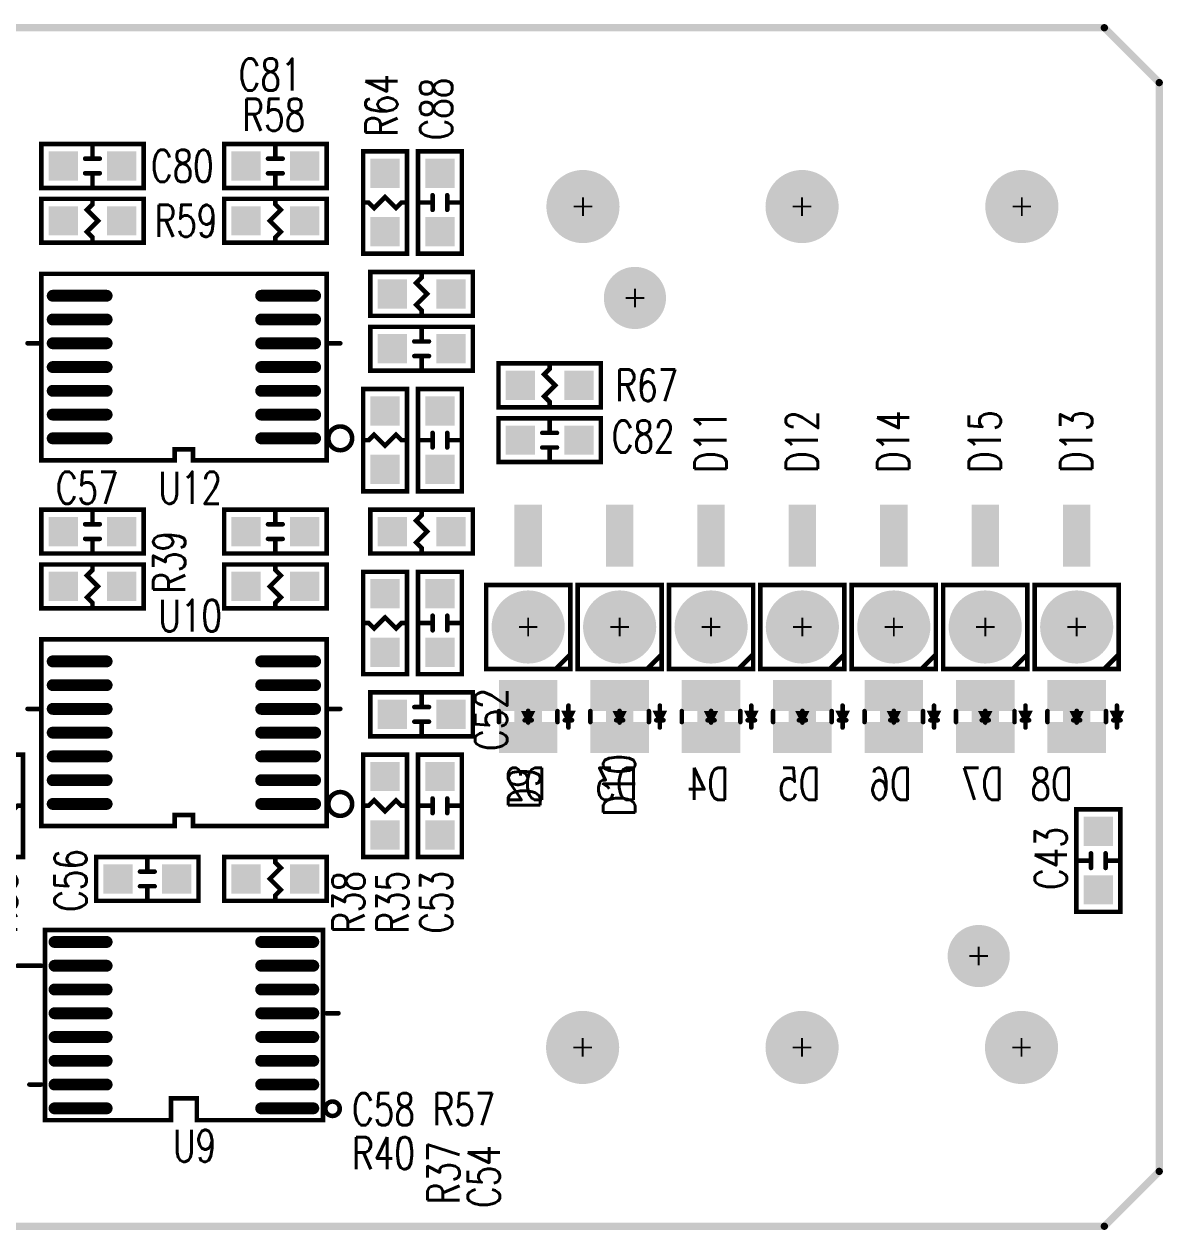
# Model space of a CAD drawing. Extents: x 62.9 to 120.8, y 63.4 to 96.4.
# Drawn here: x 89.63 to 120.77, y 63.4 to 96.38 of the extents above; entities that cross this region are included whole.
import ezdxf
from ezdxf.enums import TextEntityAlignment as Align

# ---------------------------------------------------------------- set-up
doc = ezdxf.new("R2010")
doc.units = 0
doc.header["$MEASUREMENT"] = 0
doc.layers.get('0').update_dxf_attribs({"linetype": 'CONTINUOUS'})
for name, color, linetype in [('2D_LINE_00', 136, 'CONTINUOUS'), ('DRIL_NPLTE_THRU_01', 4, 'CONTINUOUS'), ('DRIL_NPLTE_THRU_02', 176, 'CONTINUOUS'), ('DRIL_NPLTE_THRU_03', 216, 'CONTINUOUS'), ('DRIL_NPLTE_THRU_04', 16, 'CONTINUOUS'), ('DRIL_PLTE_THRU_01', 4, 'CONTINUOUS'), ('DRIL_PLTE_THRU_02', 176, 'CONTINUOUS'), ('DRIL_PLTE_THRU_03', 216, 'CONTINUOUS'), ('DRIL_PLTE_THRU_04', 16, 'CONTINUOUS'), ('DRIL_SYMBOL', 254, 'CONTINUOUS'), ('PADS_BOT', 1, 'CONTINUOUS'), ('PADS_INNER', 136, 'CONTINUOUS'), ('PADS_TOP', 136, 'CONTINUOUS'), ('PART_BOT_2DLINE_01', 6, 'CONTINUOUS'), ('PART_NAME_01', 2, 'CONTINUOUS'), ('PART_NAME_04', 6, 'CONTINUOUS'), ('PART_TOP_2DLINE_00', 2, 'CONTINUOUS'), ('PART_TOP_2DLINE_01', 2, 'CONTINUOUS'), ('TAG_00', 254, 'CONTINUOUS'), ('TAG_01', 254, 'CONTINUOUS')]:
    doc.layers.add(name, color=color, linetype=linetype)
doc.styles.add('W0$125', font='simplex', dxfattribs={"width": 0.75})

# ---------------------------------------------------------------- blocks, each defined once
blk = doc.blocks.new('SMOOTH_0$2')
at = {"const_width": 0.1}
blk.add_lwpolyline([(-0.05, 0, 1), (0.05, 0, 1)], format="xyb", close=True, dxfattribs=at)
blk = doc.blocks.new('DRAWING_147')
at = {"layer": '2D_LINE_00', "const_width": 0.2}
for points in [[(-48.55, 30.28), (2.66619, 30.28)], [(-48.55, 30.28), (2.66619, 30.28)], [(4.16619, 28.78), (2.66619, 30.28)], [(4.16619, 28.78), (2.66619, 30.28)], [(4.16619, -1), (4.16619, 28.78)], [(4.16619, -1), (4.16619, 28.78)], [(2.66619, -2.5), (4.16619, -1)], [(2.66619, -2.5), (4.16619, -1)], [(2.66619, -2.5), (-46.35, -2.5)]]:
    blk.add_lwpolyline(points, dxfattribs=at)
at = {"layer": '2D_LINE_00'}
for p in [(2.66619, 30.28), (2.66619, 30.28), (2.66619, 30.28), (2.66619, 30.28), (4.16619, 28.78), (4.16619, 28.78), (4.16619, 28.78), (4.16619, 28.78), (4.16619, -1), (4.16619, -1), (4.16619, -1), (4.16619, -1), (2.66619, -2.5), (2.66619, -2.5), (2.66619, -2.5)]:
    blk.add_blockref('SMOOTH_0$2', p, dxfattribs=at)
blk = doc.blocks.new('SMOOTH_0$125')
at = {"const_width": 0.0625}
blk.add_lwpolyline([(-0.03125, 0, 1), (0.03125, 0, 1)], format="xyb", close=True, dxfattribs=at)
blk = doc.blocks.new('PART_BODY_TOP_71')
at = {"layer": 'PART_TOP_2DLINE_00', "const_width": 0.125}
blk.add_lwpolyline([(-1.4, 0.6), (1.4, 0.6), (1.4, -0.6), (-1.4, -0.6)], close=True, dxfattribs=at)
for points in [[(0, 0.6), (0, 0.2)], [(-0.2, 0.2), (0.2, 0.2)], [(-0.2, -0.2), (0.2, -0.2)], [(0, -0.2), (0, -0.6)]]:
    blk.add_lwpolyline(points, dxfattribs=at)
at = {"layer": 'PART_TOP_2DLINE_00'}
for p in [(-1.4, 0.6), (0, 0.6), (1.4, 0.6), (-0.2, 0.2), (0, 0.2), (0.2, 0.2), (-0.2, -0.2), (0, -0.2), (0.2, -0.2), (-1.4, -0.6), (0, -0.6), (1.4, -0.6)]:
    blk.add_blockref('SMOOTH_0$125', p, dxfattribs=at)
blk = doc.blocks.new('DRIL_HOLE_0')
blk.add_lwpolyline([(0, 0, 1), (0, 0, 1)], format="xyb", close=True)
blk = doc.blocks.new('PAD_0')
blk.add_lwpolyline([(0, 0, 1), (0, 0, 1)], format="xyb", close=True)
blk = doc.blocks.new('PAD_9')
at = {"const_width": 0.8}
blk.add_lwpolyline([(-0.4, 0), (0.4, 0)], dxfattribs=at)
blk = doc.blocks.new('STK_TOP_14')
at = {"layer": 'DRIL_PLTE_THRU_01'}
blk.add_blockref('DRIL_HOLE_0', (0, 0), dxfattribs=at)
at = {"layer": 'DRIL_PLTE_THRU_02'}
blk.add_blockref('DRIL_HOLE_0', (0, 0), dxfattribs=at)
at = {"layer": 'DRIL_PLTE_THRU_03'}
blk.add_blockref('DRIL_HOLE_0', (0, 0), dxfattribs=at)
at = {"layer": 'DRIL_PLTE_THRU_04'}
blk.add_blockref('DRIL_HOLE_0', (0, 0), dxfattribs=at)
at = {"layer": 'PADS_BOT'}
blk.add_blockref('PAD_0', (0, 0), dxfattribs=at)
at = {"layer": 'PADS_INNER'}
blk.add_blockref('PAD_0', (0, 0), dxfattribs=at)
at = {"layer": 'PADS_TOP'}
blk.add_blockref('PAD_9', (0, 0), dxfattribs=at)
blk = doc.blocks.new('SYM_TOP_9')
for name, p in [('PART_BODY_TOP_71', (0, 0)), ('STK_TOP_14', (-0.8, 0)), ('STK_TOP_14', (0.8, 0))]:
    blk.add_blockref(name, p)
blk = doc.blocks.new('PART_TOP_153')
blk.add_blockref('SYM_TOP_9', (0, 0))
at = {"layer": 'PART_NAME_01', "style": 'W0$125', "width": 0.75}
blk.add_text('C43', height=0.875, rotation=180, dxfattribs=at).set_placement((0.8, -1.3), align=Align.MIDDLE_LEFT)
blk = doc.blocks.new('PART_TOP_162')
blk.add_blockref('SYM_TOP_9', (0, 0))
at = {"layer": 'PART_NAME_01', "style": 'W0$125', "width": 0.75}
blk.add_text('C52', height=0.875, rotation=90, dxfattribs=at).set_placement((1.9, -1), align=Align.MIDDLE_LEFT)
blk = doc.blocks.new('PART_TOP_163')
blk.add_blockref('SYM_TOP_9', (0, 0))
at = {"layer": 'PART_NAME_01', "style": 'W0$125', "width": 0.75}
blk.add_text('C53', height=0.875, rotation=180, dxfattribs=at).set_placement((3.5, -0.1), align=Align.MIDDLE_LEFT)
blk = doc.blocks.new('PART_TOP_164')
blk.add_blockref('SYM_TOP_9', (0, 0))
at = {"layer": 'PART_NAME_01', "style": 'W0$125', "width": 0.75}
blk.add_text('C54', height=0.875, dxfattribs=at).set_placement((-16, -1.2), align=Align.MIDDLE_LEFT)
blk = doc.blocks.new('PART_TOP_166')
blk.add_blockref('SYM_TOP_9', (0, 0))
at = {"layer": 'PART_NAME_01', "style": 'W0$125', "width": 0.75}
blk.add_text('C56', height=0.875, rotation=270, dxfattribs=at).set_placement((2.1, 0.9), align=Align.MIDDLE_LEFT)
blk = doc.blocks.new('PART_TOP_167')
blk.add_blockref('SYM_TOP_9', (0, 0))
at = {"layer": 'PART_NAME_01', "style": 'W0$125', "width": 0.75}
blk.add_text('C57', height=0.875, rotation=180, dxfattribs=at).set_placement((1, -1.2), align=Align.MIDDLE_LEFT)
blk = doc.blocks.new('PART_TOP_168')
blk.add_blockref('SYM_TOP_9', (0, 0))
at = {"layer": 'PART_NAME_01', "style": 'W0$125', "width": 0.75}
blk.add_text('C58', height=0.875, dxfattribs=at).set_placement((2.1, -15.8), align=Align.MIDDLE_LEFT)
blk = doc.blocks.new('PART_TOP_170')
blk.add_blockref('SYM_TOP_9', (0, 0))
at = {"layer": 'PART_NAME_01', "style": 'W0$125', "width": 0.75}
blk.add_text('C60', height=0.875, dxfattribs=at).set_placement((-17, -20.5), align=Align.MIDDLE_LEFT)
blk = doc.blocks.new('PART_BODY_TOP_79')
at = {"layer": 'PART_TOP_2DLINE_00', "const_width": 0.125}
blk.add_lwpolyline([(-1.4, 0.6), (1.4, 0.6), (1.4, -0.6), (-1.4, -0.6)], close=True, dxfattribs=at)
blk.add_lwpolyline([(0, 0.59), (0, 0.45), (-0.15, 0.3), (0.15, 0), (-0.15, -0.3), (0, -0.45), (0, -0.6)], dxfattribs=at)
at = {"layer": 'PART_TOP_2DLINE_00'}
for p in [(-1.4, 0.6), (1.4, 0.6), (-0.15, 0.3), (0, 0.59), (0, 0.45), (0.15, 0), (-0.15, -0.3), (-1.4, -0.6), (0, -0.45), (0, -0.6), (1.4, -0.6)]:
    blk.add_blockref('SMOOTH_0$125', p, dxfattribs=at)
blk = doc.blocks.new('SYM_TOP_17')
for name, p in [('PART_BODY_TOP_79', (0, 0)), ('STK_TOP_14', (-0.8, 0)), ('STK_TOP_14', (0.8, 0))]:
    blk.add_blockref(name, p)
blk = doc.blocks.new('PART_TOP_184')
blk.add_blockref('SYM_TOP_17', (0, 0))
at = {"layer": 'PART_NAME_01', "style": 'W0$125', "width": 0.75}
blk.add_text('R35', height=0.875, rotation=180, dxfattribs=at).set_placement((3.5, 0.2), align=Align.MIDDLE_LEFT)
blk = doc.blocks.new('PART_TOP_186')
blk.add_blockref('SYM_TOP_17', (0, 0))
at = {"layer": 'PART_NAME_01', "style": 'W0$125', "width": 0.75}
blk.add_text('R37', height=0.875, dxfattribs=at).set_placement((-15.9, -1.6), align=Align.MIDDLE_LEFT)
blk = doc.blocks.new('PART_TOP_187')
blk.add_blockref('SYM_TOP_17', (0, 0))
at = {"layer": 'PART_NAME_01', "style": 'W0$125', "width": 0.75}
blk.add_text('R38', height=0.875, rotation=270, dxfattribs=at).set_placement((-2, 1.5), align=Align.MIDDLE_LEFT)
blk = doc.blocks.new('PART_TOP_188')
blk.add_blockref('SYM_TOP_17', (0, 0))
at = {"layer": 'PART_NAME_01', "style": 'W0$125', "width": 0.75}
blk.add_text('R39', height=0.875, rotation=90, dxfattribs=at).set_placement((2.1, -0.2), align=Align.MIDDLE_LEFT)
blk = doc.blocks.new('PART_TOP_189')
blk.add_blockref('SYM_TOP_17', (0, 0))
at = {"layer": 'PART_NAME_01', "style": 'W0$125', "width": 0.75}
blk.add_text('R40', height=0.875, rotation=180, dxfattribs=at).set_placement((-2.1, 15.5), align=Align.MIDDLE_LEFT)
blk = doc.blocks.new('PART_TOP_202')
blk.add_blockref('SYM_TOP_17', (0, 0))
at = {"layer": 'PART_NAME_01', "style": 'W0$125', "width": 0.75}
blk.add_text('R57', height=0.875, dxfattribs=at).set_placement((0.3, -15.8), align=Align.MIDDLE_LEFT)
blk = doc.blocks.new('PART_TOP_203')
blk.add_blockref('SYM_TOP_17', (0, 0))
at = {"layer": 'PART_NAME_01', "style": 'W0$125', "width": 0.75}
blk.add_text('R58', height=0.875, rotation=180, dxfattribs=at).set_placement((0.9, -2.9), align=Align.MIDDLE_LEFT)
blk = doc.blocks.new('PART_TOP_204')
blk.add_blockref('SYM_TOP_17', (0, 0))
at = {"layer": 'PART_NAME_01', "style": 'W0$125', "width": 0.75}
blk.add_text('R59', height=0.875, dxfattribs=at).set_placement((1.7, 0), align=Align.MIDDLE_LEFT)
blk = doc.blocks.new('PART_TOP_205')
blk.add_blockref('SYM_TOP_17', (0, 0))
at = {"layer": 'PART_NAME_01', "style": 'W0$125', "width": 0.75}
blk.add_text('R63', height=0.875, rotation=180, dxfattribs=at).set_placement((20.6, -15.7), align=Align.MIDDLE_LEFT)
blk = doc.blocks.new('PART_TOP_206')
blk.add_blockref('SYM_TOP_17', (0, 0))
at = {"layer": 'PART_NAME_01', "style": 'W0$125', "width": 0.75}
blk.add_text('R64', height=0.875, dxfattribs=at).set_placement((1.8, 0.1), align=Align.MIDDLE_LEFT)
blk = doc.blocks.new('PART_TOP_208')
blk.add_blockref('SYM_TOP_17', (0, 0))
at = {"layer": 'PART_NAME_01', "style": 'W0$125', "width": 0.75}
blk.add_text('R66', height=0.875, dxfattribs=at).set_placement((-17, -20.9), align=Align.MIDDLE_LEFT)
blk = doc.blocks.new('PART_TOP_209')
blk.add_blockref('SYM_TOP_17', (0, 0))
at = {"layer": 'PART_NAME_01', "style": 'W0$125', "width": 0.75}
blk.add_text('R67', height=0.875, dxfattribs=at).set_placement((1.8, 0), align=Align.MIDDLE_LEFT)
blk = doc.blocks.new('PART_BODY_TOP_156')
at = {"layer": 'PART_TOP_2DLINE_00', "const_width": 0.125}
blk.add_lwpolyline([(-2.55, -3.9), (-2.55, -0.25), (-2.25, -0.25), (-2.25, 0.25), (-2.55, 0.25), (-2.55, 3.9), (2.55, 3.9), (2.55, -3.9)], close=True, dxfattribs=at)
at = {"layer": 'PART_TOP_2DLINE_01', "const_width": 0.125}
for points in [[(0.65, 3.95), (0.65, 4.275)], [(0.65, -3.95), (0.65, -4.275)]]:
    blk.add_lwpolyline(points, dxfattribs=at)
blk.add_lwpolyline([(-2.275, -4.275, 1), (-1.625, -4.275, 1)], format="xyb", close=True, dxfattribs=at)
at = {"layer": 'PART_TOP_2DLINE_00'}
for p in [(-2.55, 3.9), (2.55, 3.9), (-2.55, 0.25), (-2.25, 0.25), (-2.55, -0.25), (-2.25, -0.25), (-2.55, -3.9), (2.55, -3.9)]:
    blk.add_blockref('SMOOTH_0$125', p, dxfattribs=at)
at = {"layer": 'PART_TOP_2DLINE_01'}
for p in [(0.65, 4.275), (0.65, 3.95), (0.65, -3.95), (0.65, -4.275)]:
    blk.add_blockref('SMOOTH_0$125', p, dxfattribs=at)
blk = doc.blocks.new('PAD_39')
at = {"const_width": 0.1625}
blk.add_lwpolyline([(-0.7375, -0.08125), (0.7375, -0.08125, 1), (0.7375, 0.08125), (-0.7375, 0.08125, 1)], format="xyb", close=True, dxfattribs=at)
blk = doc.blocks.new('STK_TOP_37')
at = {"layer": 'DRIL_NPLTE_THRU_01'}
blk.add_blockref('DRIL_HOLE_0', (0, 0), dxfattribs=at)
at = {"layer": 'DRIL_NPLTE_THRU_02'}
blk.add_blockref('DRIL_HOLE_0', (0, 0), dxfattribs=at)
at = {"layer": 'DRIL_NPLTE_THRU_03'}
blk.add_blockref('DRIL_HOLE_0', (0, 0), dxfattribs=at)
at = {"layer": 'DRIL_NPLTE_THRU_04'}
blk.add_blockref('DRIL_HOLE_0', (0, 0), dxfattribs=at)
at = {"layer": 'PADS_BOT'}
blk.add_blockref('PAD_0', (0, 0), dxfattribs=at)
at = {"layer": 'PADS_INNER'}
blk.add_blockref('PAD_0', (0, 0), dxfattribs=at)
at = {"layer": 'PADS_TOP', "rotation": 90}
blk.add_blockref('PAD_39', (0, 0), dxfattribs=at)
blk = doc.blocks.new('SYM_TOP_38')
for name, p in [('PART_BODY_TOP_156', (0, 0)), ('STK_TOP_37', (-1.95, 2.85)), ('STK_TOP_37', (-1.3, 2.85)), ('STK_TOP_37', (-0.65, 2.85)), ('STK_TOP_37', (0, 2.85)), ('STK_TOP_37', (0.65, 2.85)), ('STK_TOP_37', (1.3, 2.85)), ('STK_TOP_37', (1.95, 2.85)), ('STK_TOP_37', (-1.95, -2.85)), ('STK_TOP_37', (-1.3, -2.85)), ('STK_TOP_37', (-0.65, -2.85)), ('STK_TOP_37', (0, -2.85)), ('STK_TOP_37', (0.65, -2.85)), ('STK_TOP_37', (1.3, -2.85)), ('STK_TOP_37', (1.95, -2.85))]:
    blk.add_blockref(name, p)
blk = doc.blocks.new('PART_TOP_211')
blk.add_blockref('SYM_TOP_38', (0, 0))
at = {"layer": 'PART_NAME_01', "style": 'W0$125', "width": 0.75}
blk.add_text('U10', height=0.875, rotation=270, dxfattribs=at).set_placement((3.2, 0.7), align=Align.MIDDLE_LEFT)
blk = doc.blocks.new('PART_TOP_213')
blk.add_blockref('SYM_TOP_38', (0, 0))
at = {"layer": 'PART_NAME_01', "style": 'W0$125', "width": 0.75}
blk.add_text('U12', height=0.875, rotation=270, dxfattribs=at).set_placement((-3.3, 0.7), align=Align.MIDDLE_LEFT)
blk = doc.blocks.new('PART_BODY_TOP_157')
at = {"layer": 'PART_TOP_2DLINE_00', "const_width": 0.125}
for points in [[(-1.625, 3.9), (-1.625, 4.225)], [(1.625, 3.9), (1.625, 4.55)], [(0.325, -3.9), (0.325, -4.225)]]:
    blk.add_lwpolyline(points, dxfattribs=at)
blk.add_lwpolyline([(-2.6, -3.8), (-2.6, -0.353), (-2, -0.353), (-2, 0.353), (-2.6, 0.353), (-2.6, 3.8), (2.6, 3.8), (2.6, -3.8)], close=True, dxfattribs=at)
blk.add_lwpolyline([(-2.483, -4.064, 1), (-2.089, -4.064, 1)], format="xyb", close=True, dxfattribs=at)
at = {"layer": 'PART_TOP_2DLINE_00'}
for p in [(-1.625, 4.225), (1.625, 4.55), (-1.625, 3.9), (1.625, 3.9), (-2.6, 3.8), (2.6, 3.8), (-2.6, 0.353), (-2, 0.353), (-2.6, -0.353), (-2, -0.353), (-2.6, -3.8), (0.325, -3.9), (2.6, -3.8), (0.325, -4.225)]:
    blk.add_blockref('SMOOTH_0$125', p, dxfattribs=at)
blk = doc.blocks.new('PAD_40')
at = {"const_width": 0.1625}
blk.add_lwpolyline([(-0.7125, -0.08125), (0.7125, -0.08125, 1), (0.7125, 0.08125), (-0.7125, 0.08125, 1)], format="xyb", close=True, dxfattribs=at)
blk = doc.blocks.new('STK_TOP_38')
at = {"layer": 'DRIL_NPLTE_THRU_01'}
blk.add_blockref('DRIL_HOLE_0', (0, 0), dxfattribs=at)
at = {"layer": 'DRIL_NPLTE_THRU_02'}
blk.add_blockref('DRIL_HOLE_0', (0, 0), dxfattribs=at)
at = {"layer": 'DRIL_NPLTE_THRU_03'}
blk.add_blockref('DRIL_HOLE_0', (0, 0), dxfattribs=at)
at = {"layer": 'DRIL_NPLTE_THRU_04'}
blk.add_blockref('DRIL_HOLE_0', (0, 0), dxfattribs=at)
at = {"layer": 'PADS_BOT'}
blk.add_blockref('PAD_0', (0, 0), dxfattribs=at)
at = {"layer": 'PADS_INNER'}
blk.add_blockref('PAD_0', (0, 0), dxfattribs=at)
at = {"layer": 'PADS_TOP', "rotation": 90}
blk.add_blockref('PAD_40', (0, 0), dxfattribs=at)
blk = doc.blocks.new('SYM_TOP_39')
for name, p in [('PART_BODY_TOP_157', (0, 0)), ('STK_TOP_38', (-2.275, 2.825)), ('STK_TOP_38', (-1.625, 2.825)), ('STK_TOP_38', (-0.975, 2.825)), ('STK_TOP_38', (-0.325, 2.825)), ('STK_TOP_38', (0.325, 2.825)), ('STK_TOP_38', (0.975, 2.825)), ('STK_TOP_38', (1.625, 2.825)), ('STK_TOP_38', (2.275, 2.825)), ('STK_TOP_38', (-2.275, -2.825)), ('STK_TOP_38', (-1.625, -2.825)), ('STK_TOP_38', (-0.975, -2.825)), ('STK_TOP_38', (-0.325, -2.825)), ('STK_TOP_38', (0.325, -2.825)), ('STK_TOP_38', (0.975, -2.825)), ('STK_TOP_38', (1.625, -2.825)), ('STK_TOP_38', (2.275, -2.825))]:
    blk.add_blockref(name, p)
blk = doc.blocks.new('PART_TOP_215')
blk.add_blockref('SYM_TOP_39', (0, 0))
at = {"layer": 'PART_NAME_01', "style": 'W0$125', "width": 0.75}
blk.add_text('U9', height=0.875, rotation=270, dxfattribs=at).set_placement((-3.3, 0.3), align=Align.MIDDLE_LEFT)
blk = doc.blocks.new('PART_BODY_TOP_158')
at = {"layer": 'PART_TOP_2DLINE_01', "const_width": 0.125}
blk.add_lwpolyline([(-1.15, 1.15), (1.15, 1.15), (1.15, -1.15), (-1.15, -1.15)], close=True, dxfattribs=at)
blk.add_lwpolyline([(-1.15, -0.75), (-0.75, -1.15)], dxfattribs=at)
at = {"layer": 'PART_TOP_2DLINE_01'}
for p in [(-1.15, 1.15), (1.15, 1.15), (-1.15, -0.75), (-1.15, -1.15), (-0.75, -1.15), (1.15, -1.15)]:
    blk.add_blockref('SMOOTH_0$125', p, dxfattribs=at)
blk = doc.blocks.new('PAD_41')
at = {"const_width": 0.75}
blk.add_lwpolyline([(-0.85, 0), (0.85, 0)], dxfattribs=at)
blk = doc.blocks.new('STK_TOP_42')
at = {"layer": 'DRIL_NPLTE_THRU_01'}
blk.add_blockref('DRIL_HOLE_0', (0, 0), dxfattribs=at)
at = {"layer": 'DRIL_NPLTE_THRU_02'}
blk.add_blockref('DRIL_HOLE_0', (0, 0), dxfattribs=at)
at = {"layer": 'DRIL_NPLTE_THRU_03'}
blk.add_blockref('DRIL_HOLE_0', (0, 0), dxfattribs=at)
at = {"layer": 'DRIL_NPLTE_THRU_04'}
blk.add_blockref('DRIL_HOLE_0', (0, 0), dxfattribs=at)
at = {"layer": 'PADS_BOT'}
blk.add_blockref('PAD_0', (0, 0), dxfattribs=at)
at = {"layer": 'PADS_INNER'}
blk.add_blockref('PAD_0', (0, 0), dxfattribs=at)
at = {"layer": 'PADS_TOP'}
blk.add_blockref('PAD_41', (0, 0), dxfattribs=at)
blk = doc.blocks.new('DRIL_SYMBOL_2')
at = {"layer": 'DRIL_SYMBOL', "const_width": 0.0508}
for points in [[(-0.254, 0), (0.254, 0)], [(0, -0.254), (0, 0.254)]]:
    blk.add_lwpolyline(points, dxfattribs=at)
blk = doc.blocks.new('DRIL_HOLE_2')
at = {"const_width": 1}
blk.add_lwpolyline([(-0.5, 0, 1), (0.5, 0, 1)], format="xyb", close=True, dxfattribs=at)
blk.add_blockref('DRIL_SYMBOL_2', (0, 0))
blk = doc.blocks.new('PAD_31')
at = {"const_width": 1}
blk.add_lwpolyline([(0, -0.5, 1), (0, 0.5, 1)], format="xyb", close=True, dxfattribs=at)
blk = doc.blocks.new('STK_TOP_55')
at = {"layer": 'DRIL_NPLTE_THRU_01'}
blk.add_blockref('DRIL_HOLE_2', (0, 0), dxfattribs=at)
at = {"layer": 'DRIL_NPLTE_THRU_02'}
blk.add_blockref('DRIL_HOLE_2', (0, 0), dxfattribs=at)
at = {"layer": 'DRIL_NPLTE_THRU_03'}
blk.add_blockref('DRIL_HOLE_2', (0, 0), dxfattribs=at)
at = {"layer": 'DRIL_NPLTE_THRU_04'}
blk.add_blockref('DRIL_HOLE_2', (0, 0), dxfattribs=at)
at = {"layer": 'PADS_BOT'}
blk.add_blockref('PAD_31', (0, 0), dxfattribs=at)
at = {"layer": 'PADS_INNER'}
blk.add_blockref('PAD_31', (0, 0), dxfattribs=at)
at = {"layer": 'PADS_TOP'}
blk.add_blockref('PAD_31', (0, 0), dxfattribs=at)
blk = doc.blocks.new('SYM_TOP_40')
for name, p in [('PART_BODY_TOP_158', (0, 0)), ('STK_TOP_55', (0, 0)), ('STK_TOP_42', (-2.5, 0)), ('STK_TOP_42', (2.5, 0))]:
    blk.add_blockref(name, p)
blk = doc.blocks.new('PART_TOP_216')
blk.add_blockref('SYM_TOP_40', (0, 0))
at = {"layer": 'PART_NAME_01', "style": 'W0$125', "width": 0.75}
blk.add_text('D10', height=0.875, dxfattribs=at).set_placement((-5.19, 0.013), align=Align.MIDDLE_LEFT)
blk = doc.blocks.new('PART_TOP_217')
blk.add_blockref('SYM_TOP_40', (0, 0))
at = {"layer": 'PART_NAME_01', "style": 'W0$125', "width": 0.75}
blk.add_text('D11', height=0.875, dxfattribs=at).set_placement((4.21, 0.01311), align=Align.MIDDLE_LEFT)
blk = doc.blocks.new('PART_TOP_218')
blk.add_blockref('SYM_TOP_40', (0, 0))
at = {"layer": 'PART_NAME_01', "style": 'W0$125', "width": 0.75}
blk.add_text('D12', height=0.875, dxfattribs=at).set_placement((4.21, 0.01311), align=Align.MIDDLE_LEFT)
blk = doc.blocks.new('PART_TOP_219')
blk.add_blockref('SYM_TOP_40', (0, 0))
at = {"layer": 'PART_NAME_01', "style": 'W0$125', "width": 0.75}
blk.add_text('D13', height=0.875, dxfattribs=at).set_placement((4.21, 0.01311), align=Align.MIDDLE_LEFT)
blk = doc.blocks.new('PART_TOP_220')
blk.add_blockref('SYM_TOP_40', (0, 0))
at = {"layer": 'PART_NAME_01', "style": 'W0$125', "width": 0.75}
blk.add_text('D14', height=0.875, dxfattribs=at).set_placement((4.21, 0.01311), align=Align.MIDDLE_LEFT)
blk = doc.blocks.new('PART_TOP_221')
blk.add_blockref('SYM_TOP_40', (0, 0))
at = {"layer": 'PART_NAME_01', "style": 'W0$125', "width": 0.75}
blk.add_text('D15', height=0.875, dxfattribs=at).set_placement((4.21, 0.01311), align=Align.MIDDLE_LEFT)
blk = doc.blocks.new('PART_TOP_222')
blk.add_blockref('SYM_TOP_40', (0, 0))
at = {"layer": 'PART_NAME_01', "style": 'W0$125', "width": 0.75}
blk.add_text('D9', height=0.875, dxfattribs=at).set_placement((-4.99, 0.113), align=Align.MIDDLE_LEFT)
blk = doc.blocks.new('SYM_TOP_41')
blk.add_blockref('STK_TOP_55', (0, 0))
blk = doc.blocks.new('PART_TOP_223')
blk.add_blockref('SYM_TOP_41', (0, 0))
blk = doc.blocks.new('PART_TOP_224')
blk.add_blockref('SYM_TOP_41', (0, 0))
blk = doc.blocks.new('PART_TOP_225')
blk.add_blockref('SYM_TOP_41', (0, 0))
blk = doc.blocks.new('PART_TOP_226')
blk.add_blockref('SYM_TOP_41', (0, 0))
blk = doc.blocks.new('PART_BODY_BOT_160')
at = {"layer": 'PART_BOT_2DLINE_01', "const_width": 0.125}
for points in [[(1.1, 0.1), (1.1, 0.3)], [(-0.8, 0.15), (-0.8, -0.15)], [(-0.096, 0.1), (0.096, 0.1)], [(0, 0.1), (0, 0.164)], [(0.8, 0.15), (0.8, -0.15)], [(1, 0.1), (1.2, 0.1)], [(0, -0.092), (0, -0.156)], [(1.1, -0.1), (1.1, -0.3)]]:
    blk.add_lwpolyline(points, dxfattribs=at)
for points in [[(0, 0.1), (-0.096, -0.092), (0.096, -0.092)], [(1.1, 0.1), (1, -0.1), (1.2, -0.1)]]:
    blk.add_lwpolyline(points, close=True, dxfattribs=at)
at = {"layer": 'TAG_00'}
blk.add_lwpolyline([(0, 0), (0, 0)], dxfattribs=at)
at = {"layer": 'TAG_01'}
blk.add_lwpolyline([(0, 0), (0, 0)], dxfattribs=at)
at = {"layer": 'PART_BOT_2DLINE_01'}
for p in [(1.1, 0.3), (-0.8, 0.15), (-0.096, 0.1), (0, 0.164), (0, 0.1), (0, 0.1), (0.096, 0.1), (0.8, 0.15), (1, 0.1), (1.1, 0.1), (1.1, 0.1), (1.2, 0.1), (-0.8, -0.15), (-0.096, -0.092), (0, -0.092), (0, -0.156), (0.096, -0.092), (0.8, -0.15), (1, -0.1), (1.1, -0.1), (1.1, -0.3), (1.2, -0.1)]:
    blk.add_blockref('SMOOTH_0$125', p, dxfattribs=at)
blk = doc.blocks.new('PAD_42')
at = {"const_width": 0.85}
blk.add_lwpolyline([(-0.8, 0), (0.8, 0)], dxfattribs=at)
blk = doc.blocks.new('STK_BOT_44')
at = {"layer": 'DRIL_NPLTE_THRU_01'}
blk.add_blockref('DRIL_HOLE_0', (0, 0), dxfattribs=at)
at = {"layer": 'DRIL_NPLTE_THRU_02'}
blk.add_blockref('DRIL_HOLE_0', (0, 0), dxfattribs=at)
at = {"layer": 'DRIL_NPLTE_THRU_03'}
blk.add_blockref('DRIL_HOLE_0', (0, 0), dxfattribs=at)
at = {"layer": 'DRIL_NPLTE_THRU_04'}
blk.add_blockref('DRIL_HOLE_0', (0, 0), dxfattribs=at)
at = {"layer": 'PADS_BOT'}
blk.add_blockref('PAD_42', (0, 0), dxfattribs=at)
at = {"layer": 'PADS_INNER'}
blk.add_blockref('PAD_0', (0, 0), dxfattribs=at)
at = {"layer": 'PADS_TOP'}
blk.add_blockref('PAD_0', (0, 0), dxfattribs=at)
blk = doc.blocks.new('SYM_BOT_42')
for name, p in [('STK_BOT_44', (0, 0.575)), ('PART_BODY_BOT_160', (0, 0)), ('STK_BOT_44', (0, -0.575))]:
    blk.add_blockref(name, p)
blk = doc.blocks.new('PART_BOT_228')
blk.add_blockref('SYM_BOT_42', (0, 0))
at = {"layer": 'PART_NAME_04', "style": 'W0$125', "width": 0.75}
blk.add_text('D2', height=0.875, rotation=180, dxfattribs=at).set_placement((0.49, 1.84), align=Align.MIDDLE_LEFT)
blk = doc.blocks.new('PART_BOT_229')
blk.add_blockref('SYM_BOT_42', (0, 0))
at = {"layer": 'PART_NAME_04', "style": 'W0$125', "width": 0.75}
blk.add_text('D3', height=0.875, rotation=180, dxfattribs=at).set_placement((0.49, 1.84), align=Align.MIDDLE_LEFT)
blk = doc.blocks.new('PART_BOT_230')
blk.add_blockref('SYM_BOT_42', (0, 0))
at = {"layer": 'PART_NAME_04', "style": 'W0$125', "width": 0.75}
blk.add_text('D4', height=0.875, rotation=180, dxfattribs=at).set_placement((0.49, 1.84), align=Align.MIDDLE_LEFT)
blk = doc.blocks.new('PART_BOT_231')
blk.add_blockref('SYM_BOT_42', (0, 0))
at = {"layer": 'PART_NAME_04', "style": 'W0$125', "width": 0.75}
blk.add_text('D5', height=0.875, rotation=180, dxfattribs=at).set_placement((0.49, 1.84), align=Align.MIDDLE_LEFT)
blk = doc.blocks.new('PART_BOT_232')
blk.add_blockref('SYM_BOT_42', (0, 0))
at = {"layer": 'PART_NAME_04', "style": 'W0$125', "width": 0.75}
blk.add_text('D6', height=0.875, rotation=180, dxfattribs=at).set_placement((0.49, 1.84), align=Align.MIDDLE_LEFT)
blk = doc.blocks.new('PART_BOT_233')
blk.add_blockref('SYM_BOT_42', (0, 0))
at = {"layer": 'PART_NAME_04', "style": 'W0$125', "width": 0.75}
blk.add_text('D7', height=0.875, rotation=180, dxfattribs=at).set_placement((0.49, 1.84), align=Align.MIDDLE_LEFT)
blk = doc.blocks.new('PART_BOT_234')
blk.add_blockref('SYM_BOT_42', (0, 0))
at = {"layer": 'PART_NAME_04', "style": 'W0$125', "width": 0.75}
blk.add_text('D8', height=0.875, rotation=180, dxfattribs=at).set_placement((-0.10955, 1.84), align=Align.MIDDLE_LEFT)
blk = doc.blocks.new('PART_TOP_243')
blk.add_blockref('SYM_TOP_9', (0, 0))
at = {"layer": 'PART_NAME_01', "style": 'W0$125', "width": 0.75}
blk.add_text('C80', height=0.875, rotation=180, dxfattribs=at).set_placement((-1.6, 0), align=Align.MIDDLE_LEFT)
blk = doc.blocks.new('PART_TOP_244')
blk.add_blockref('SYM_TOP_9', (0, 0))
at = {"layer": 'PART_NAME_01', "style": 'W0$125', "width": 0.75}
blk.add_text('C81', height=0.875, dxfattribs=at).set_placement((-1, 2.5), align=Align.MIDDLE_LEFT)
blk = doc.blocks.new('PART_TOP_245')
blk.add_blockref('SYM_TOP_9', (0, 0))
at = {"layer": 'PART_NAME_01', "style": 'W0$125', "width": 0.75}
blk.add_text('C82', height=0.875, dxfattribs=at).set_placement((1.7, 0.1), align=Align.MIDDLE_LEFT)
blk = doc.blocks.new('PART_TOP_251')
blk.add_blockref('SYM_TOP_9', (0, 0))
at = {"layer": 'PART_NAME_01', "style": 'W0$125', "width": 0.75}
blk.add_text('C88', height=0.875, dxfattribs=at).set_placement((1.7, 0.1), align=Align.MIDDLE_LEFT)
blk = doc.blocks.new('PART_TOP_252')
blk.add_blockref('SYM_TOP_9', (0, 0))
at = {"layer": 'PART_NAME_01', "style": 'W0$125', "width": 0.75}
blk.add_text('C89', height=0.875, rotation=180, dxfattribs=at).set_placement((20.7, -16.1), align=Align.MIDDLE_LEFT)
blk = doc.blocks.new('PART_TOP_254')
blk.add_blockref('SYM_TOP_17', (0, 0))
at = {"layer": 'PART_NAME_01', "style": 'W0$125', "width": 0.75}
blk.add_text('R88', height=0.875, dxfattribs=at).set_placement((-3.5, 0), align=Align.MIDDLE_LEFT)
blk = doc.blocks.new('PART_TOP_259')
blk.add_blockref('SYM_TOP_41', (0, 0))
blk = doc.blocks.new('PART_TOP_260')
blk.add_blockref('SYM_TOP_41', (0, 0))
blk = doc.blocks.new('DRIL_SYMBOL_1$7')
at = {"layer": 'DRIL_SYMBOL', "const_width": 0.0508}
for points in [[(-0.254, 0), (0.254, 0)], [(0, -0.254), (0, 0.254)]]:
    blk.add_lwpolyline(points, dxfattribs=at)
blk = doc.blocks.new('DRIL_HOLE_1$7')
at = {"const_width": 0.85}
blk.add_lwpolyline([(-0.425, 0, 1), (0.425, 0, 1)], format="xyb", close=True, dxfattribs=at)
blk.add_blockref('DRIL_SYMBOL_1$7', (0, 0))
blk = doc.blocks.new('PAD_47')
at = {"const_width": 0.85}
blk.add_lwpolyline([(0, -0.425, 1), (0, 0.425, 1)], format="xyb", close=True, dxfattribs=at)
blk = doc.blocks.new('STK_TOP_89')
at = {"layer": 'DRIL_NPLTE_THRU_01'}
blk.add_blockref('DRIL_HOLE_1$7', (0, 0), dxfattribs=at)
at = {"layer": 'DRIL_NPLTE_THRU_02'}
blk.add_blockref('DRIL_HOLE_1$7', (0, 0), dxfattribs=at)
at = {"layer": 'DRIL_NPLTE_THRU_03'}
blk.add_blockref('DRIL_HOLE_1$7', (0, 0), dxfattribs=at)
at = {"layer": 'DRIL_NPLTE_THRU_04'}
blk.add_blockref('DRIL_HOLE_1$7', (0, 0), dxfattribs=at)
at = {"layer": 'PADS_BOT'}
blk.add_blockref('PAD_47', (0, 0), dxfattribs=at)
at = {"layer": 'PADS_INNER'}
blk.add_blockref('PAD_47', (0, 0), dxfattribs=at)
at = {"layer": 'PADS_TOP'}
blk.add_blockref('PAD_47', (0, 0), dxfattribs=at)
blk = doc.blocks.new('SYM_TOP_47')
blk.add_blockref('STK_TOP_89', (0, 0))
blk = doc.blocks.new('PART_TOP_261')
blk.add_blockref('SYM_TOP_47', (0, 0))
blk = doc.blocks.new('PART_TOP_262')
blk.add_blockref('SYM_TOP_47', (0, 0))

msp = doc.modelspace()

# ---------------------------------------------------------------- block references
for name, p in [('DRAWING_147', (116.5, 66)), ('PART_TOP_244', (96.5, 92.5)), ('PART_TOP_225', (104.9105, 91.39)), ('PART_TOP_259', (110.90133, 91.39)), ('PART_TOP_226', (116.9105, 91.39)), ('PART_TOP_204', (91.5, 91)), ('PART_TOP_262', (106.33181, 88.89001)), ('PART_TOP_208', (100.5, 89)), ('PART_TOP_170', (100.5, 87.5)), ('PART_TOP_209', (104, 86.5)), ('PART_TOP_245', (104, 85)), ('PART_TOP_168', (96.5, 82.5)), ('PART_TOP_202', (100.5, 82.5)), ('PART_TOP_188', (91.5, 81)), ('PART_TOP_162', (100.5, 77.5)), ('PART_TOP_261', (115.73182, 70.89001)), ('PART_TOP_223', (104.90133, 68.39)), ('PART_TOP_260', (110.90133, 68.39)), ('PART_TOP_224', (116.90133, 68.39))]:
    msp.add_blockref(name, p)
for name, p, rotation in [('PART_TOP_206', (99.5, 91.5), 90), ('PART_TOP_251', (101, 91.5), 90), ('PART_TOP_203', (96.5, 91), 180), ('PART_TOP_243', (91.5, 92.5), 180), ('PART_TOP_213', (94, 87), 90), ('PART_TOP_205', (99.5, 85), 270), ('PART_TOP_252', (101, 85), 270), ('PART_TOP_220', (113.40955, 79.89), 90), ('PART_TOP_217', (108.41311, 79.89), 90), ('PART_TOP_218', (110.90955, 79.89), 90), ('PART_TOP_221', (115.90955, 79.89), 90), ('PART_TOP_219', (118.40955, 79.89), 90), ('PART_TOP_167', (91.5, 82.5), 180), ('PART_TOP_222', (103.41311, 79.89), 90), ('PART_TOP_216', (105.91311, 79.89), 90), ('PART_TOP_189', (96.5, 81), 180), ('PART_TOP_186', (99.5, 80), 90), ('PART_TOP_164', (101, 80), 90), ('PART_TOP_211', (94, 77), 90), ('PART_TOP_254', (89, 75), 90), ('PART_TOP_184', (99.5, 75), 270), ('PART_TOP_163', (101, 75), 270), ('PART_TOP_153', (119, 73.5), 270), ('PART_TOP_166', (93, 73), 180), ('PART_TOP_187', (96.5, 73), 180), ('PART_TOP_215', (94, 69), 90)]:
    msp.add_blockref(name, p, dxfattribs=dict(rotation=rotation))
at = {"xscale": -1, "rotation": 180}
for name, p in [('PART_BOT_228', (103.41311, 77.44)), ('PART_BOT_229', (105.91311, 77.44)), ('PART_BOT_230', (108.41311, 77.44)), ('PART_BOT_231', (110.90955, 77.44)), ('PART_BOT_232', (113.40955, 77.44)), ('PART_BOT_233', (115.90955, 77.44)), ('PART_BOT_234', (118.40955, 77.44))]:
    msp.add_blockref(name, p, dxfattribs=at)

doc.saveas('drawing.dxf')
